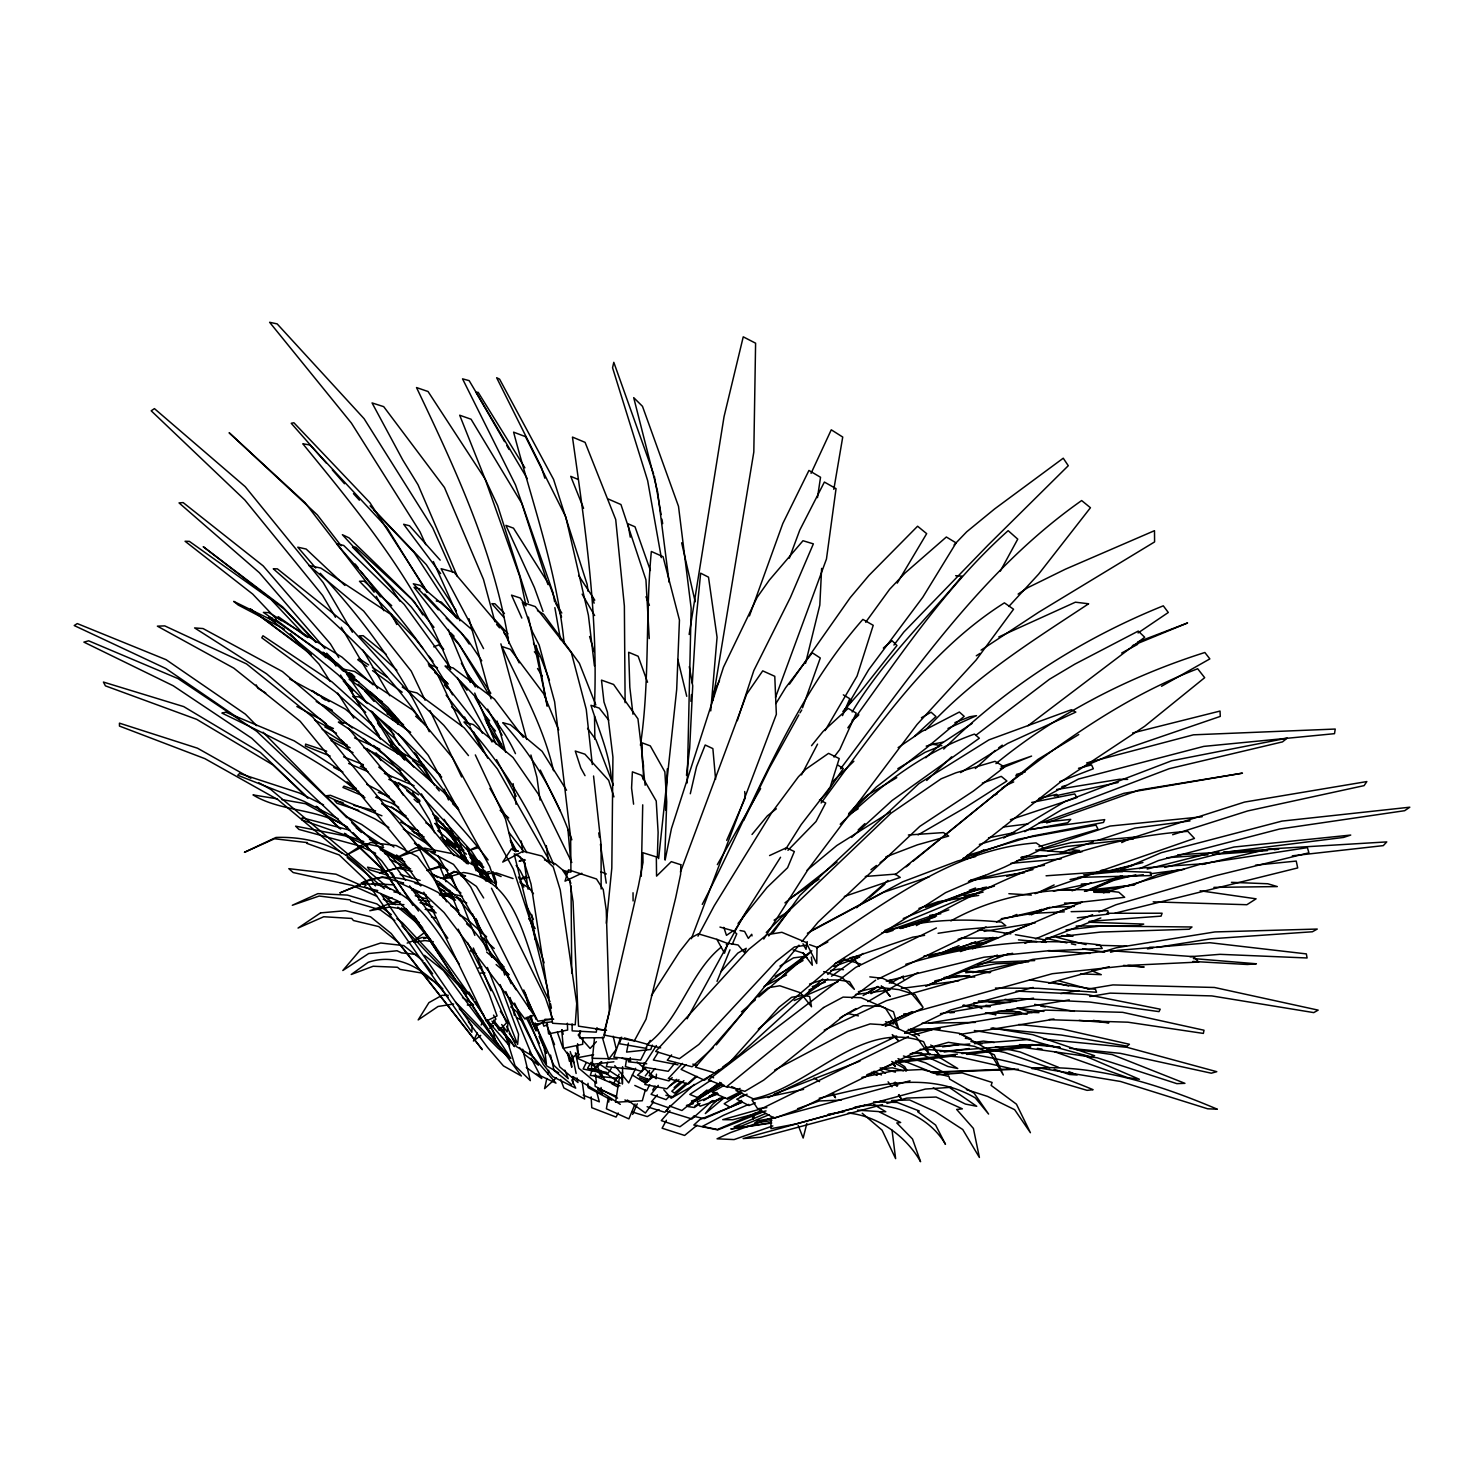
<?xml version="1.0" encoding="UTF-8"?>
<svg xmlns="http://www.w3.org/2000/svg" width="1484" height="1484" viewBox="0 0 1484 1484"><rect width="100%" height="100%" fill="white"/><g stroke="black" fill="none" stroke-linecap="round" stroke-linejoin="round"><path stroke-width="1.5" d="M582.767 1037.631L582.711 1044.291L563.382 1048.298L561.694 1029.84M357.737 702.451L357.755 701.042M667.299 768.823L665.574 810.245M641.274 876.283L642.72 804.829M643.221 779.49L643.499 765.651L637.953 718.868L613.597 684.458L601.484 680.117L603.988 702.006L607.42 712.097L612.929 757.118L611.816 868.066L606.325 923.271M687.222 782.921L691.154 608.236L678.503 506.322L642.479 406.319L633.705 397.638L657.616 491.705L669.154 582.34M657.338 857.604L658.117 832.376L656.225 800.989L641.385 775.223L632.388 771.847L631.572 788.078L633.594 804.18M664.739 859.236L666.724 801.972L664.851 771.828L650.307 745.896L642.164 742.853L642.127 758.621L645.15 785.277M580.003 1030.953L579.558 1037.854L603.951 1037.687L605.639 1029.098M608.774 1102.018L609.071 1097.882M656.447 1074.156L656.132 1078.757L637.081 1061.913M690.913 701.32L691.451 694.531M692.342 683.234L696.367 616.676L700.652 573.176L708.499 577.146L717.069 637.304L710.743 710.91M640.42 745.265C650.066 680.952 645.169 615.897 651.346 551.473L663.051 556.686L679.449 620.052L676.685 689.522L658.636 858.624M594.528 1037.668L592.45 1058.296L617.103 1058.945M622.557 1071.912L621.815 1078.794L599.592 1064.158M686.48 775.297L689.689 747.973L692.731 685.812L689.299 666.668M817.48 497.622L820.541 477.273L808.947 470.447L782.81 523.518L749.439 615.934M619.477 1077.106L615.545 1102.241L642.294 1100.757L645.336 1089.924M626.471 1059.669L625.395 1066.532L642.034 1071.522L644.241 1062.729M689.151 634.466L724.044 416.67L743.243 336.831L755.597 343.194L753.816 452.026L712.802 700.467M807.222 941.654L805.997 949.352L803.011 943.768M597.013 1027.614L596.271 1032.159L572.175 1030.861L572.119 1023.941M833.822 489.386L842.726 437.057L831.263 429.803L811.062 473.34M608.255 1097.956L606.381 1108.789L628.901 1118.899L635.022 1104.003M628.418 1043.048L626.6 1052.082L650.79 1049.466L652.292 1045.07M665.11 860.145L671.454 828.536L723.469 667.206L757.118 597.403L769.287 580.17L802.992 540.732L813.362 543.867L790.378 597.551L753.816 670.582L737.288 720.686M546.854 1078.46L544.591 1088.644L556.426 1077.736M547.763 1074.397L548.672 1070.316M690.301 793.754L696.534 766.709L705.197 745.005L712.876 748.604L715.585 779.286M805.534 663.367L819.817 605.082L821.635 568.409M806.851 1123.388L803.159 1138.043L798.225 1125.466M607.754 1062.229L606.288 1066.625L633.074 1069.352M592.524 1068.87L590.261 1075.455L617.103 1078.2L619.088 1074.193M620.627 1037.52L613.819 1057.146L640.624 1060.077L646.838 1047.834M716.865 939.353L727.846 943.564L724.489 953.173L716.865 939.353L698.389 933.844L690.116 938.333L679.635 951.615L651.346 995.727M755.189 1112.926L752.944 1119.326L752.277 1114.911M621.685 1037.186L619.366 1043.716L645.633 1048.279L650.252 1040.414M802.529 707.831L820.281 658.006L812.267 652.774L785.592 687.76L775.928 703.546M775.538 697.35L826.458 559.041L836.048 488.644L824.381 482.059L799.765 530.14L789.34 558.207M680.488 871.924L746.675 694.104L762.72 670.861L774.778 676.314L776.355 714.342L691.358 938.723M717.032 981.351L729.98 949.834M726.715 840.371L745.32 797.798L744.69 791.547M732.243 944.38L736.75 933.844L733.189 930.802L719.944 927.073M842.504 715.603L849.794 698.723L843.339 694.864M632.666 1114.391L637.285 1103.818M702.247 904.387C752.221 808.669 790.731 701.264 862.872 619.403L873.223 625.321L857.047 676.092L825.067 730.592M635.653 1068.276L628.697 1082.912L614.784 1065.586M630.348 1057.647L628.363 1061.783L646.727 1063.787M477.273 1033.012L473.433 1041.007L480.705 1035.387M481.113 1025.036L483.042 1021.029M743.669 820.466L769.194 768.434L798.837 714.917M712.784 694.327L719.517 680.618M586.18 1062.785L583.119 1069.018L607.587 1073.971L611.241 1068.48M649.677 1084.674L646.597 1090.888L634.8 1085.453M618.197 1112.981L616.083 1117.062L591.764 1107.695L591.151 1096.899M801.508 774.889L817.554 744.115M697.981 936.181L714.194 905.852L771.365 813.195L798.373 776.837L805.849 769.157L828.554 753.353L839.221 758.565L830.224 787.002L801.174 824.603L785.407 849.59M666.39 1120.29L662.105 1128.211L684.606 1135.446L697.053 1125.224M1000.309 571.136L1017.746 539.137L1008.155 530.66C944.529 587.423 897.727 659.434 847.828 727.828M687.129 1018.803L742.909 916.834L780.547 857.27M717.347 864.615L760.624 788.542M591.059 1062.34L587.553 1068.313L606.9 1072.45M844.155 711.151L868.715 669.655L922.825 597.199L956.104 542.903L946.347 537.004L905.092 572.972L889.621 589.296L865.673 622.241M789.488 684.124L850.221 597.662L868.938 575.44L917.594 526.226L926.665 533.646L897.245 583.119M652.7 1090.072L655.038 1086.195M616.917 1077.885L613.319 1083.821L593.693 1075.381M579.335 1054.159L576.942 1058.129L597.366 1067.2L601.743 1061.876M852.15 711.968C882.423 661.753 924.792 620.906 962.059 576.182L955.659 575.699M799.95 712.895L801.75 710.001M658.284 1052.212L653.368 1060.021L677.984 1064.844M734.432 931.099L747.955 909.618M763.759 939.057L808.428 868.938L917.056 724.47L976.064 660.102L1013.553 609.238L1004.408 602.856C926.572 652.014 875.133 730.684 821.116 802.992M656.392 1045.571L642.628 1066.922L668.245 1071.3L675.331 1062.525M811.525 745.691L823.082 731.427L848.125 708.387L856.212 713.099L839.796 749.513L834.027 757.063M773.164 932.638L799.913 895.39L918.8 783.682L988.938 739.867L1071.374 709.723L1075.826 712.097L1007.599 743.447L960.593 772.607M647.339 1079.016L644.65 1082.745L632.295 1074.954M653.517 1101.907L645.392 1113.019L627.38 1100.034M840.538 768.786C912.883 673.013 981.981 570.524 1081.65 500.553L1090.443 507.732L1038.633 574.122L1008.842 606.455M787.967 850.295L816.014 821.542L825.698 803.011L819.465 799.95M843.394 711.485L851.816 700.411M893.924 645.058L903.756 632.147L988.066 545.11L1068.276 465.716L1063.249 458.204L994.632 508.919L966.696 531.81L954.064 544.943M581.023 1031.361L578.203 1035.034L590.113 1048.446L596.383 1041.657M670.304 1105.487L666.056 1110.959L691.952 1118.973L712.543 1100.572M738.049 923.493L767.024 887.488L787.577 867.732L794.348 851.538L786.446 847.754L769.565 855.563M645.28 1075.9L649.621 1070.483M658.302 1085.361L651.068 1094.302L666.093 1099.663L669.321 1096.342M654.945 1068.573L649.12 1075.715L668.969 1080.927L672.196 1077.607M671.603 1054.883L667.262 1060.225L692.063 1066.773L713.136 1047.778M768.712 935.959L790.453 909.321L891.049 813.176L941.153 778.803L955.826 772.83L995.059 761.329L1004.557 767.024L973.3 791.12L919.82 826.365L818.166 922.028L801.935 941.598M751.998 834.49L767.376 815.866L776.336 808.799M720.964 971.649L737.863 953.062L746.211 948.295L744.486 952.58L738.067 944.974L728.217 943.323M716.364 1044.866L798.986 945.16M843.023 711.374L860.59 691.544L896.967 645.521L892.088 640.717L883.332 648.044M652.329 1075.696L644.779 1084.452L666.891 1088.811L676.76 1079.35M657.375 1094.877L651.383 1101.796L668.709 1107.825L694.252 1084.414M669.952 1110.644L661.289 1120.624L679.95 1126.764L694.827 1115.82M848.811 813.473L861.332 799.876M925.422 730.221C971.834 678.596 1031.194 641.737 1088.625 603.784L1075.399 602.189L998.806 636.933M820.077 800.062L826.087 793.829L843.302 768.545L837.885 765.095M682.454 1063.379L668.301 1078.516L688.409 1084.043L697.016 1076.345M869.197 897.82L884.816 884.297M832.635 781.66L853.875 761.255M848.792 814.642L876.228 787.132L926.739 747.713L964.192 716.345L959.35 712.042L921.749 731.538L898.098 747.621M766.263 932.49L792.159 906.576M601.206 1061.783L591.578 1070.984L591.559 1064.065M926.684 780.473L951.652 756.803M668.134 1109.142L664.813 1112.295L647.117 1106.73M858.16 829.964L864.875 823.62M943.713 749.068C1006.245 687.018 1081.613 638.732 1163.289 605.824L1168.298 612.484L1138.061 632.945M852.076 720.352L858.698 714.138M975.322 768.545L995.207 750.459M674.126 1087.568L680.729 1081.391M840.222 824.251C878.862 786.223 922.9 752.407 974.469 734.079L979.329 738.234L892.162 800.451L851.593 837.44M686.183 1064.677L681.063 1069.389L704.436 1080.222L719.165 1069.556M778.21 979.941L805.497 954.824M856.62 907.744L887.933 880.457M914.478 736.268L935.977 716.568L931.099 712.209L921.416 717.737M925.756 757.768L941.134 743.707L972.057 723.469M646.041 1067.441L637.526 1075.214L649.398 1079.833L652.96 1076.957M855.266 718.182L858.679 715.084M822.692 979.069L739.403 1054.901L722.838 1066.903M827.794 974.431L844.786 958.942M695.254 1076.939L672.679 1096.769L665.889 1095.285M683.938 1080.649L671.788 1091.222L674.459 1093.096L686.239 1083.19M719.554 1098.346L712.58 1104.374L705.327 1113.575L723.802 1098.086M741.462 1011.865L755.375 999.882M758.843 996.896L811.006 951.967M860.72 800.97L867.695 794.997L896.763 777.653M758.268 1029.098L836.549 962.634L945.568 892.663L1004.649 867.027L1043.846 848.217L1036.11 842.912C952.209 849.126 884.483 904.09 816.608 947.942M807.073 870.236L836.809 845.528L890.289 811.915M995.949 763.611C1057.48 713.322 1129.176 676.5 1204.86 652.496L1209.85 658.896L1161.527 686.276M707.052 1090.017L681.935 1110.514L669.674 1106.081M906.186 866.86L909.748 863.966M913.309 861.054L940.04 839.258M945.382 834.898L1038.002 759.363L1078.738 734.543M895.093 874.725C991.256 800.247 1082.226 713.006 1197.662 668.746L1204.674 677.687L1144.665 726.27L1059.687 782.643L960.5 860.998M784.925 902.866L837.069 862.037M489.776 1028.338L493.411 1025.537M870.96 869.735L876.432 865.487M880.086 862.668L891.031 854.209M413.442 941.004L424.22 932.768M717.347 1084.025L687.834 1106.563L694.419 1107.509L700.04 1103.447M975.693 735.415L1049.448 679.264L1074.898 664.109L1138.247 631.09L1144.683 637.23L1027.967 725.75M998.602 747.899L1002.275 745.135M851.779 998.194L875.653 980.182M765.837 984.912L811.896 950.78M709.389 1096.695L714.991 1092.651M805.441 994.985L827.794 978.902M831.522 976.212L863.206 953.433M733.189 930.802L726.474 935.347L723.802 927.352M710.799 1080.296L689.8 1094.431L697.406 1097.474L720.946 1082.708M788.932 899.193L819.057 879.122M1018.117 594.082L1027.726 587.701L1065.326 569.225L1154.496 530.678L1154.589 541.92L1038.763 612.169L981.072 650.14M669.469 1085.991L678.986 1079.758M1001.626 788.505L1005.466 786.001M976.268 655.798L980.071 653.387M741.74 1092.669L724.173 1103.744L730.054 1107.212L741.573 1100.423M720.13 1084.841L691.34 1102.89L720.426 1085.101M696.182 1100.497L721.595 1084.544M866.174 993.761L877.897 986.396M863.113 995.56L874.874 988.214M867.713 993.148L875.579 988.233M522.442 859.18L519.14 861.239L525.41 860.034M848.477 814.827L858.179 808.761M726.288 944.529L727.846 943.564M779.898 966.103L793.458 957.885L805.144 956.382M703.676 1100.59L717.143 1092.484M897.82 768.656L925.088 752.314L939.595 746.359M973.949 855.712L983.855 849.831M1003.648 838.052L1064.974 801.527L1171.729 760.754L1287.222 738.123L1282.491 741.889L1169.262 768.675L1062.303 809.374L1024.721 831.689M659.044 1109.605L647.302 1116.599L632.407 1112.035M774.073 920.154L789.673 910.916M918.095 834.88L965.49 807.426L1006.913 781.011L1001.255 776.373L982.334 783.088M724.229 1085.286L712.264 1092.261L726.585 1098.568L741.035 1091.426M839.981 1017.894L855.953 1008.582M867.917 1001.626L917.817 972.558M536.967 1025.704L544.702 1021.215M925.793 986.378L997.396 955.065M711.077 1075.381L671.176 1098.216L663.775 1089.738M775.167 976.305L803.048 960.556M886.041 931.247L892.051 927.871M1121.681 653.016L1137.634 644.353M870.941 993.686L883.147 987.083M891.272 982.668L903.478 976.064M807.389 933.232L883.444 892.385L929.411 876.71M1039.987 799.579L1078.553 779.007L1203.728 746.396L1334.506 733.671L1335.229 729.052L1193.451 734.821L1086.603 762.962M810.301 931.173L902.81 881.774L957.978 860.887L975.656 856.528M817.777 947.274L827.868 941.95M740.052 1088.421L735.99 1090.573L753.334 1098.846C811.488 1086.436 860.739 1019.174 923.604 1041.712L929.466 1054.697L916.129 1036.815L890.381 1025.203L870.125 1023.923L847.698 1031.436L774.574 1070.149M694.846 1105.97L698.927 1103.855M916.333 925.589C1000.031 877.73 1090.462 837.848 1187.831 831.374L1194.472 838.423L1035.146 893.665M721.205 947.144C689.485 972.781 680.377 1019.415 647.265 1044.235L624.3 1037.928M764.019 986.452L786.52 975.007M936.404 927.945L855.656 967.42L708.332 1079.907L727.605 1087.382M950.892 920.878C1001.7 892.385 1061.524 885.095 1118.825 892.218L1124.668 897.301L1069.222 903.478L1002.72 918.93L996.487 921.935M713.73 1101.499L721.985 1097.474M747.101 1094.153L736.769 1099.217L748.956 1105.561L755.356 1102.909M885.336 1026.39L922.473 1008.192M896.726 1036.166L768.174 1097.622M904.999 1032.141L950.446 1010.029L1033.142 987.435M877.73 979.18L986.062 926.962M1121.7 842.597L1129.973 838.627L1244.519 802.083L1366.838 781.567L1364.093 785.63L1247.784 810.913L1172.638 834.731M477.551 846.381L467.924 850.963L477.996 847.679M833.785 966.492L859.681 957.124M1039.672 891.847L1054.159 884.928M808.966 990.032L819.316 985.135M824.232 1030.137L886.412 1000.661L1032.678 959.387L1110.162 950.669L1193.692 956.661L1198.664 962.059L1130.27 965.305L1052.23 973.727L905.24 1014.481L882.238 1025.221M581.858 873.241L565.033 881.162L568.52 869.809L596.512 878.992L603.246 889.565L606.251 910.267L609.405 1011.661L604.674 1030.063L578.519 1026.167L573.065 901.716L569.782 881.014L562.677 870.273L569.856 872.128M889.027 1022.105L912.066 1011.643M947.979 728.44L976.509 715.659L969.775 716.753L954.898 722.615M1007.395 784.739L1013.702 781.938M1083.209 766.894L1118.528 751.275L1220.275 716.401L1220.034 711.059L1132.607 732.985M709.667 1102.464L713.897 1100.59M992.889 795.851L997.007 794.051M741.777 1102.222L704.269 1118.621L693.455 1116.265M547.633 1024.572L543.867 1026.205L542.421 1021.845M748.771 1104.374L723.524 1115.282L702.322 1126.412L717.44 1129.491L761.7 1110.514M794.237 1000.513L838.2 981.592M727.457 1099.254L741.629 1093.17M1012.589 916.277L1016.837 914.459M1072.042 890.845L1091.148 882.683M1120.865 869.976L1161.193 852.725L1281.972 821.097L1409.8 807.203L1404.68 810.691L1279.542 829.037L1158.503 860.553L1139.415 868.697M942.062 952.876L959.054 945.642M1031.194 914.867L1048.168 907.614M1086.362 891.327L1122.442 875.95M972.576 948.832L1082.337 901.864M1024.906 943.397L1031.25 940.708M1035.48 938.908L1092.614 914.663M1098.958 911.955L1115.894 904.776L1214.988 875.857L1308.907 852.818L1307.404 847.642L1202.077 863.725L1103.447 892.83M520.272 878.899L526.097 876.45M1029.228 914.682L1041.972 909.302M1084.452 891.402L1120.55 876.172M944.084 951.875L954.676 947.404M1037.372 912.549L1050.097 907.188M1090.388 890.214L1113.723 880.364L1135.779 874.799M903.237 918.54L965.045 892.849L994.41 886.189M884.761 930.431L970.146 895.038L983.131 892.107M1131.81 885.466L1157.427 874.855L1179.706 869.68M742.204 1102.241L699.799 1119.604L693.826 1125.02L717.774 1129.918L764.074 1111.516M765.596 1113.538L734.153 1126.857L741.685 1125.966L769.25 1114.688M866.786 1074.787L875.263 1071.318M881.626 1068.721L900.714 1060.912L957.384 1054.141M1000.253 768.712L1031.584 756.079L1001.088 766.727M1132.422 645.651L1187.571 622.946L1137.876 641.96M1010.381 819.706L1076.846 797.594L1074.731 793.94L1031.677 802.454M433.773 646.857L438.837 644.854L443.549 649.64M960.463 951.596L996.821 937.369M1005.354 934.011L1033.161 923.122M929.411 984.356L1008.693 953.637M1042.992 940.355L1100.85 917.947M740.164 1096.713L744.43 1095.044M889.491 1038.67L895.891 1036.184M774.388 1094.116L860.015 1061.116M1059.817 781.604L1093.337 768.749L1091.556 764.909L1078.497 768.304M885.837 856.88L917.446 844.823L948.628 836.067L943.49 832.58L908.394 834.991M716.549 1094.469L697.072 1101.889L700.096 1106.192L724.878 1097.585M407.173 943.082L422.05 937.48L428.69 937.424M423.608 938.686L427.54 937.239M969.163 890.344L975.6 888.007M945.809 901.178L980.108 888.693L991.386 887.228M942.767 953.767L975.359 941.969M1053.566 913.662L1070.947 907.373M925.497 907.373L975.211 889.472L980.145 888.786M1041.954 822.544L1123.982 793.291L1242.46 773.145L1138.747 790.119L1046.665 822.952M773.721 1117.192L730.388 1132.644L717.05 1138.803L734.079 1139.582L772.849 1125.911M797.557 1108.696L819.224 1100.961L841.15 1100.126M478.033 968.199L481.799 966.863M844.322 896.466L900.231 877.415L895.242 874.132L865.283 876.469M962.838 858.457L1018.135 839.221L1095.934 825.141L1098.067 829.259L1038.948 846.641M918.893 908.375L938.203 901.678L978.717 895.39M881.719 932.991C919.913 919.208 961.354 918.151 1001.403 922.139L1005.8 925.756L962.745 929.559L938.073 933.288M884.223 932.026L948.814 909.859M812.267 986.582L825.327 982.13M835.251 963.394L912.771 937.146L924.606 935.347M427.151 870.403L441.212 865.654M900.454 928.557L935.087 917.001M1038.522 849.794L1110.088 826.05L1202.151 816.775M970.61 880.272L985.45 875.337M886.69 932.509L893.201 930.357M899.712 928.205L936.608 915.962M456.924 871.423L445.2 875.282L451.544 873.798M1060.355 852.725L1093.263 841.855M1097.659 840.408L1134.963 828.091L1190.02 820.912M809.559 984.04L822.655 979.83L838.664 980.034L849.534 981.629L854.357 989.327L842.022 977.437L823.657 971.649M363.079 765.466L360.315 766.338L366.418 769.12M979.366 844.415L1029.451 829.389L1104.727 819.613L1103.502 822.451L1032.66 835.974L966.77 855.6M958.07 939.298L964.711 937.294M928.798 956.531L993.074 937.387M1004.167 934.085L1012.96 932.119M443.549 895.854L452.323 893.257M1015.761 775.78L1022.439 773.795M1103.131 951.689L1116.395 947.757L1214.932 931.933L1317.254 929.058L1312.394 931.767L1211 938.797L1156.555 947.46M901.085 928.372L929.837 920.099M908.431 1036.518L759.344 1109.791L774.407 1118.231L799.987 1108.9L919.041 1050.486L948.443 1042.324L974.431 1046.35L994.299 1054.79L1003.295 1074.991L988.381 1049.67L959.387 1033.328L933.306 1029.395L912.586 1035.331M988.529 837.811L1014.778 832.524M427.207 870.626L439.394 867.212L445.497 868.418M1061.876 786.631L1066.235 785.426M1110.57 952.246L1117.266 950.409L1209.812 942.711L1306.347 953.897L1307.089 957.978L1219.959 954.323L1190.001 956.716M1016.373 774.407L1025.203 771.995M1048.798 983.15L1109.142 966.659M691.544 1100.887L700.392 1098.475M709.241 1096.064L718.089 1093.634M910.044 1080.797L770.845 1118.843L770.975 1128.675L795.572 1124.037L925.422 1089.052L951.448 1087.29M864.727 1105.079L743.15 1138.562L760.754 1137.263L882.516 1104.615M926.22 746.137L932.805 744.356L941.858 745.654M886.931 1103.428L906.872 1098.086L936.089 1097.047L962.374 1108.845L956.661 1109.457L973.393 1128.415L979.403 1157.464L962.745 1129.528L935.365 1111.683L909.562 1099.959L891.587 1100.516M761.088 1108.863L722.708 1119.659L732.688 1119.771L766.022 1110.904M1016.726 860.794L1050.561 854.951L1082.3 851.63M1006.764 876.358L1032.994 869.587M1114.985 913.198L1297.702 867.936L1296.237 861.072L1255.501 865.172M1147.188 869.049L1234.094 847.012L1350.737 835.065L1343.521 837.44L1225.227 852.187L1164.847 867.435M398.324 901.419L391.776 903.051L400.29 901.678M686.443 1105.432L693.195 1103.744M968.44 881.385L1005.688 872.11L1044.421 865.302M905.778 964.285C968.477 945.252 1034.422 936.534 1099.718 944.9L1102.241 948.462L1046.201 950.966L983.985 957.217L886.282 981.128M1104.986 871.813L1142.94 862.519M1107.008 871.757L1133.553 865.246M479.814 873.872L489.368 871.553M943.583 952.969L986.285 942.618M1039.598 850.202L1071.077 842.634L1137.857 836.846M1038.67 798.596L1056.627 794.311L1058.092 797.168M1021.011 857.362L1027.763 855.73M1048.056 850.87L1066.087 846.548L1133.275 838.998M858.401 991.683L877.526 987.12L898.933 989.643L915.053 994.595L923.085 1007.376L908.653 990.143L882.665 978.327L869.809 976.88M520.439 879.214L528.786 877.248M1202.003 864.504L1268.857 848.996L1386.761 841.91L1383.292 845.62L1292.323 855.823M996.988 956.753L1012.607 953.284M1118.157 782.495L1054.252 796.092M934.772 980.905L959.313 975.526M972.688 972.595L1017.301 962.819M850.647 957.644L859.607 955.752M1070.057 879.567L1085.676 876.283M1105.747 872.036L1140.491 868.103L1206.14 863.54M1053.399 891.142L1115.616 878.138L1143.348 874.707M803.586 1089.404L751.998 1100.052L757.601 1108.696L766.82 1107.62M861.926 1077.365L893.331 1070.873L922.139 1069.5L949.018 1076.568L949.649 1079.109L974.116 1093.189L988.585 1114.057L975.285 1097.9C926.35 1069.315 870.347 1086.603 819.168 1098.234M963.988 895.928L979.644 892.793M929.244 744.764L942.859 742.204M923.976 956.067L978.624 945.698M593.563 1054.697L578.333 1057.573L577.591 1043.716M1068.721 852.558L1079.591 850.518L1069.018 849.609M982.26 887.896L986.749 887.08M1030.23 829.667L1067.757 822.73L1070.743 819.372L1039.282 822.73M887.488 980.868L892.032 980.034M978.29 964.396L989.643 962.337L1034.719 960.575M889.157 983.039L893.702 982.222M966.474 969.071L996.042 963.728L1023.144 962.671M1093.968 891.624L1134.982 884.538M830.725 970.536L839.388 969.033L843.468 969.72M1001.292 918.689L1033.068 913.291L1064.269 911.844M443.53 896.688L450.097 895.575M984.077 931.396L1035.238 922.862M940.522 1013.646L1033.532 998.138M1060.763 993.612L1078.905 990.589M1087.976 989.067L1112.944 984.912L1214.45 987.472L1318.163 1010.122L1313.748 1012.607L1211.816 995.912L1110.125 993.13L1089.72 996.506M928.724 1023.107L1069.315 999.882M904.572 1033.309L1045.682 1010.122L1122.646 1012.329L1204.006 1030.23L1203.357 1033.42L1127.914 1022.198L1050.653 1019.749L959.517 1034.496M1056.608 789.507L1119.567 779.267L1127.673 779.415M773.887 1118.083L758.027 1120.661L754.707 1122.98L771.847 1120.568M854.803 1107.157C888.397 1099.922 927.982 1114.057 945.475 1144.331L935.606 1125.057L917.668 1111.739L919.301 1110.997L897.189 1102.445L873.594 1101.889M803.419 995.393L791.677 997.267L778.97 1007.265L728.681 1063.546L715.14 1073.006L695.365 1067.126L755.783 997.823L768.156 987.75L779.786 985.766L800.34 992.74L811.507 1006.783L809.652 996.525L805.497 995.764M1147.484 948.888L1152.011 948.183M1274.329 849.72L1278.856 848.996L1223.577 852.076M770.456 1122.739L730.833 1128.99L771.736 1123.017M828.276 1114.224L844.099 1111.757M453.622 1004.056L438.077 1006.467L418.173 1019.916L428.932 1002.627L441.991 995.337L448.316 995.319M440.025 894.629L448.947 893.275L462.489 896.317M807.444 944.993L794.422 946.977L775.984 961.539L698.834 1044.476L679.412 1058.686L655.687 1051.451L748.771 949.408L766.82 934.734L781.882 932.304L806.109 942.433L816.719 963.543L817.053 947.311L809.615 944.677M929.689 915.405L940.837 913.773M970.295 880.42L1024.294 872.778M551.862 1021.79L533.183 1024.405L530.92 1015.464M942.618 1046.888L958.497 1044.625M974.394 1042.38L983.484 1041.082L994.187 1042.547M907.54 1057.183L930.394 1053.974M944.102 1052.045L969.256 1048.52M413.888 942.136L425.055 940.578L433.328 941.746M1003.388 826.978L1028.06 823.917M1150.119 873.816L1183.972 869.346M855.47 994.521L889.899 989.976M901.363 988.455L958.738 980.85M439.468 894.852L445.608 894.073L460.318 898.933L458.519 899.36L466.737 902.977M387.825 898.562L392.314 897.987M1077.328 917.798L1108.715 914.07L1107.787 910.749L1071.133 911.677M961.91 1053.603L1038.967 1044.402L1059.539 1047.24M898.005 1062.6L955.381 1055.755M966.863 1054.401L1024.238 1047.574L1097.288 1057.814L1176.868 1083.654L1184.937 1083.339L1112.128 1054.53L1075.548 1049.466M1021.382 857.567L1037.149 855.712L1046.684 856.268M613.894 1061.783L592.506 1064.288L592.227 1055.087M1010.864 863.336L1061.097 858.902M1092.484 889.658L1133.757 885.002M1066.013 929.912L1100.442 926.09L1192.004 926.981L1189.222 929.244L1100.98 932.045L1045.942 938.073M1049.392 1019.527L1053.992 1019.007M965.694 972.743L979.459 971.278L990.681 972.168M944.603 978.271L969.794 975.619M973.597 1002.999L1019.007 998.472L1089.59 1002.034L1159.004 1011.624L1160.21 1009.194L1086.455 994.466L1016.095 991.071M1083.468 874.911L1117.582 871.702L1118.157 870.663L1046.072 875.801M943.991 977.511L960.074 976.045L974.728 977.047M949.853 1012.849L954.416 1012.44M1021.882 962.43L1028.69 961.855M480.204 874.169L496.379 872.907L513.056 878.565M926.016 1047.333L969.813 1043.994M974.431 1043.642L1029.748 1039.431M1081.242 884.093L1085.769 883.741M910.211 1053.733L921.712 1052.879M940.133 1051.488L1032.196 1044.588L1060.337 1047.37M936.849 1074.843L962.226 1072.932L992.11 1082.448L991.145 1085.416L1016.447 1104.17L1030.415 1132.719L1014.648 1109.68L987.528 1096.398L966.399 1089.571M1166.628 857.771L1207.902 854.84M1212.484 854.506L1267.521 850.592M1089.089 921.36L1161.063 916.129L1162.102 913.216L1107.027 913.272M881.181 1068.628L892.515 1067.812L903.589 1070.836M1177.832 854.784L1218.976 852.335M440.377 878.342L451.859 877.823M931.154 1072.153L1013.739 1068.851M1032.085 1068.128C1096.194 1064.251 1158.93 1084.433 1217.325 1109.216L1207.642 1108.789L1120.55 1081.484L1041.193 1068.313L1032.048 1068.684M931.581 1072.672L1018.358 1069.222M1052.026 907.281L1074.379 906.427M1094.079 891.198L1105.524 890.827M880.346 1100.868L884.854 1100.72M1077.978 877.378L1151.306 875.56L1150.805 872.388L1101.072 870.366M1118.009 871.831L1122.609 871.72M480.501 973.059L484.897 972.947M977.845 930.357L986.86 930.153L1010.789 933.881M961.168 938.185L997.767 937.999M910.99 1030.156L931.748 1029.803M922.195 1023.181L975.378 1022.42M544.888 1019.304L553.68 1019.193M1213.875 887.376L1277.316 886.579L1267.781 883.759L1231.46 882.331M910.174 1029.173L940.225 1028.802M991.071 1028.152L1061.227 1035.034L1127.061 1046.127L1129.417 1044.272L1061.561 1028.894L1018.729 1024.461M467.293 1005.058L473.6 1005.002M1061.412 890.085L1074.75 889.992M1092.539 889.881L1105.895 889.788M1076.141 926.035L1138.58 925.682L1143.719 924.087L1089.052 922.232M880.439 1111.757L885.781 1111.72L873.891 1104.615M995.412 988.066L1038.058 988.325L1096.546 992.258L1095.452 989.327L1029.544 979.83M1093.931 892.292L1109.568 892.496M1064.455 903.07L1080.537 903.404M1096.286 945.252L1126.541 946.069M1153.161 901.864L1246.857 904.721L1256.095 898.822L1200.148 890.771M997.786 1011.309L1020.695 1012.051M1027.559 1012.274L1039.004 1012.644M986.415 1012.811L1021.159 1013.962M1080.463 973.875L1101.295 974.673L1091.76 970.777M403.945 904.665L388.678 904.053L369.85 910.731L389.958 906.965L406.764 909.711M978.438 1000.939L1010.122 1002.461M962.745 1005.391L990.218 1006.764M1149.469 947.311L1154.051 947.571M971.055 943.045L982.167 943.676M1192.802 961.446L1247.395 964.489L1256.391 963.784L1193.396 958.571M1061.839 935.625L1072.932 936.274L1066.866 934.271M1008.86 893.702L1031.38 895.056M367.902 883.184L361.391 882.739L366.01 885.651M372.261 883.462L394.002 884.909M962.337 970.907L989.976 972.725M425.147 909.358L433.829 909.952M857.529 1110.143L878.639 1111.572L900.658 1122.498L896.8 1122.98L912.512 1139.007L920.562 1161.712C906.093 1135.928 877.656 1115.838 848.143 1113.037M1048.483 950.539L1090.054 953.433M1035.609 850.017L1073.6 852.948M1123.555 965.398L1144.145 967.049L1127.821 965.305M920.21 1049.262C979.867 1051.507 1038.244 1066.588 1093.114 1089.701L1087.086 1090.35L1021.011 1070.817L960.408 1057.164L912.27 1052.898M1018.451 939.873L1036.852 941.542M1041.453 941.969L1046.034 942.377L1044.977 939.873L1015.353 934.679M845.398 959.499L860.646 964.044M1043.475 1039.171L1127.005 1047.314L1216.787 1071.689L1211.296 1073.192L1120.309 1053.343L1069.556 1048.298M965.323 1038.318L971 1038.893L961.205 1034.255M416.114 954.453L401.441 952.839L397.044 950.762L368.681 953.544L342.823 970.517L360.519 949.667L380.702 943.008L403.759 945.605L423.051 960.89M595.77 1029.08L606.548 1030.341M1043.901 1011.42L1017.709 1008.137M1079.128 1020.343L1108.863 1022.773L1093.356 1020.417M271.943 617.826L268.604 617.418L337.981 674.663L367.364 703.472M989.086 1002.09L1000.253 1003.536M985.933 1005.28L990.514 1005.892M418.377 899.916L429.803 901.437M1019.434 1044.588L1030.731 1046.109M1016.93 1045.626L1030.564 1047.481M1037.39 1048.409L1041.935 1049.04M974.58 942.433L982.427 943.527M1082.689 948.944L1104.764 952.134M410.678 868.845L400.161 867.157L379.477 872.87L397.712 868.066L412.2 871.293M1034.608 1004.371L1074.397 1011.365M277.452 798.874L253.003 794.905C281.96 812.694 320.655 807.871 348.666 828.573M281.886 799.598L305.5 803.716L347.256 826.922M992.796 1028.171L1032.771 1034.663L1094.617 1055.699L1090.128 1056.701L1026.334 1039.078L974.339 1030.527M415.242 895.779L425.667 898.618M740.034 930.524L744.56 931.377L748.344 938.389L751.702 934.289L752.036 935.922M1005.095 999.289L1016.262 1001.422M1040.822 1006.115L1045.293 1006.968M476.253 869.272L485.157 871.015M393.891 891.884L400.476 893.201M514.187 850.351L518.398 851.222L511.368 848.848L502.724 862.093L523.091 851.241L541.864 856.008L553.272 867.083L560.247 889.992L576.719 1003.574L575.236 1024.776L552.604 1023.274L531.031 884.019L523.871 861.147L516.506 854.135M970.87 1041.564L982.037 1043.92M995.43 1046.739L1019.99 1051.915L1058.574 1067.348M985.32 1048.353L1004.965 1052.527L1049.819 1067.831M436.277 601.001L441.379 602.096L457.35 618.754M1046.943 938.593L1066.903 942.897M1071.337 943.843L1075.77 944.789M410.085 828.424L416.874 829.89M419.991 902.717L432.772 906.891M847.642 1013.479L858.42 1015.872M384.968 871.071L367.568 867.175L369.201 869.643L388.14 875.374M400.198 874.484L420.157 880.383M647.321 1044.847L660.658 1047.852M1053.232 982.371L1068.628 985.933M402.257 687.055L407.84 690.746L416.893 692.898L464.251 727.828L497.4 768.916L549.803 861.239M1007.005 1009.639L1027.076 1014.314M888.897 981.017L893.257 982.056M903.849 1013.795L908.301 1014.87M1056.831 937.35L1086.065 944.64M343.119 802.64L334.457 800.451L336.998 803.252L358.701 810.468M353.934 805.385L375.582 810.858M477.514 870.756L486.029 872.907L484.452 873.074L488.459 874.818M350.28 830.317L302.18 817.814L302.013 819.984L363.803 841.558M431.417 916.889L435.832 918.039M425.815 908.95L436.185 912.938M1058.815 980.831L1088.681 988.993M880.16 1067.924L895.427 1072.134M414.945 883.295L420.807 884.928M885.503 1021.715L893.628 1023.997M622.13 1058.277L630.774 1060.763M1016.837 1008.063L1032.122 1012.57M420.12 589.074L414.055 587.274L458.463 643.444L490.833 693.306M413.739 832.543L422.161 835.084M903.441 1055.977L925.552 1062.822L948.628 1074.843M898.005 1058.63L936.052 1073.86M793.124 949.946L803.326 953.173L812.323 965.231L811.377 957.05M692.824 1064.121L697.202 1065.531M641.014 1080.259L647.247 1082.281M326.703 751.182L305.593 744.115L305.444 746.062L330.19 756.061M343.583 756.84L363.394 764.668M1054.178 1069.315L1069.482 1074.49L1077.106 1075.01L1068.87 1071.615M411.495 889.843L426.223 894.908M358.776 791.324L344.028 786.13L342.934 787.447L363.302 796.036M375.637 797.26L390.997 802.788L398.751 807.277M963.747 1005.206L972.41 1008.285M985.413 1012.886L995.987 1014.778L991.98 1012.997M1054.753 1051.785L1127.766 1077.644L1139.397 1079.276L1082.114 1054.697M378.346 792.4L389.216 796.259M544.461 859.941L555.276 863.799L566.554 873.223M384.337 773.387L414.129 785.722M639.511 1077.774L648.601 1081.224M348.61 763.462L367.939 771.661M434.293 879.956L438.596 881.663L454.865 895.297M431.825 874.243L444.588 879.307L460.967 893.034M381.796 803.734L392.388 807.964L406.078 815.848M600.63 871.664L606.325 873.965M428.227 663.886L437.52 667.726M578.185 479.462L570.728 476.327L583.583 508.307M583.193 1095.099L599.313 1101.833L596.494 1091.092M491.315 872.388L501.091 876.562M440.822 889.25L444.94 891.012M441.49 893.479L453.974 898.822M597.848 1088.403L616.565 1096.416M624.894 1099.996L629.068 1101.777M608.44 499.106L620.961 504.541L645.93 579.78L649.25 638.584M423.033 902.995L431.51 906.724M353.248 785.704L349.111 783.886L356.29 788.486M609.479 1081.298L619.904 1085.898M973.968 1005.002L981.981 1008.564M360.464 885.113L335.978 874.206L288.823 868.659L293.201 872.555L352.45 885.484L377.084 896.429M364.545 886.931L374.766 891.476M383.243 899.156L395.542 904.628M333.455 728.514L329.244 726.622L324.848 726.956L336.478 733.17M354.546 737.9L379.848 749.179M367.976 846.047L345.253 835.882L295.613 826.161L298.896 829.408L358.961 845.75L375.637 853.207M384.504 853.43L395.653 858.42L408.842 867.862M390.236 859.718L408.99 868.084M709.5 1075.974L713.6 1077.811M516.488 1017.709L522.516 1020.436M381.926 815.792L330.431 795.313L326.22 795.776L375.081 818.982L388.845 827.46M388.771 779.341L407.117 787.281L418.581 794.886M920.766 1053.918L947.886 1066.477L957.755 1068.517L934.586 1054.456M849.776 957.978L855.712 960.76L859.292 966.269M873.853 1071.318L881.477 1074.935M536.54 1073.952L555.962 1083.134L530.549 1053.825M470.372 950.873L476.494 953.785M731.686 1086.585L737.344 1089.312M275.115 621.666L233.711 601.372L238.126 604.971L284.297 629.142M412.107 831.059L424.164 836.976M400.624 822.136L418.562 830.966M380.164 849.664L404.724 861.814M369.516 839.313L377.604 843.339M329.726 737.585L350.15 747.788M933.232 1087.92L965.416 1104.059L976.732 1106.285L950.242 1088.05M387.064 713.767L395.078 717.811M363.71 747.676L378.049 754.892L400.865 770.641M333.789 767.432L339.966 770.604M366.752 784.313L380.182 791.399L394.725 802.046M338.185 818.834L303.96 801.304L237.755 775.26L239.592 773.479L299.453 793.013L323.549 804.903M356.308 828.128L383.224 845.75M346.032 816.46L361.669 824.492L393.946 847.03M514.225 853.782L519.957 856.769L525.151 863.41M480.76 875.69L496.361 883.908M617.585 1098.141L595.103 1086.269L595.01 1081.91M296.856 706.495L321.193 719.647L326.387 724.099M442.733 839.462L446.795 841.613M450.858 843.765L456.942 846.993M445.33 842.671L455.421 848.013M891.736 1061.505L903.404 1067.738L906.075 1071.244M611.89 1083.858L617.734 1086.956M611.779 1100.275L588.128 1087.624L588.016 1083.32M289.64 678.967L345.215 709.055L398.361 752.87L404.52 759.752M314.608 719.963L330.858 728.755M391.609 719.017L397.582 722.281M331.043 740.479L353.062 752.648M358.961 682.046L355.028 679.857L349.13 679.338L382.39 701.839M908.245 1029.377L919.412 1035.591M322.195 704.622L332.231 710.279M423.701 765.002L390.737 746.433L405.095 756.172M250.87 778.265L197.483 748.196L119.443 723.153L119.481 726.084L204.903 758.658L277.99 799.728L341.839 853.133M258.772 782.717L270.904 789.544L390.014 889.324M437.001 819.891L440.822 822.062M558.67 1072.784L546.817 1065.994L535.409 1048.298L514.614 1003.11M537.468 610.666L543.571 614.191L579.391 663.329L595.807 704.919M425.871 822.915L431.677 826.273M376.602 796.667L380.386 798.837M871.664 1072.227L877.137 1075.418M450.988 905.834L458.779 910.434M394.948 783.552L398.881 785.908M406.783 790.62L419.916 801.62M265.747 692.991L257.975 688.335L256.194 684.885M347.367 745.191L322.176 729.163M572.713 1076.494L602.133 1094.339L601.057 1087.494M316.185 701.487L330.951 710.465L352.264 727.958M412.682 760.81L425.982 768.916M414.407 843.209L447.723 870.514M403.296 828.999L425.185 842.56L434.014 850.072M879.864 1069.686L885.521 1073.247M520.494 882.683L529.417 888.359L533.479 893.646M895.575 1060.819L904.628 1066.606L906.984 1070.409M342.897 772.051L294.129 740.813L225.902 712.209L221.895 713.062C271.702 737.251 323.197 760.587 364.916 797.743M434.96 823.601L445.348 830.298L463.917 850.499M462.489 997.6L473.377 1004.612M437.873 825.011L449.392 832.45M329.058 701.635L311.863 690.505L317.78 695.013M814.141 1078.089L819.558 1081.595M597.737 1089.627L620.312 1104.374M458.816 914.014L467.683 919.857L486.641 936.812M368.663 664.925L359.351 658.785L357.737 659.731L366.993 666.52M372.41 667.392L387.324 677.223M436.593 772.255L440.321 774.741M321.527 697.517L325.274 700.003M446.703 839.425L454.327 844.544M501.536 969.534L509.105 974.673M239.332 718.85L165.911 668.542L74.2 625.543L77.279 623.577L166.115 659.712L245.361 714.138L256.658 725.639M410.66 732.298L359.239 696.942L352.673 696.386L402.591 738.012L441.713 777.041M396.525 854.988L402.201 858.958M436.37 882.72L451.563 893.294M457.239 897.245L461.042 899.898M431.918 873.538L437.613 877.508M605.806 1073.173L620.201 1083.357M402.183 692.193L372.54 670.601M307.745 637.545L278.231 616.658L277.731 618.012L281.348 620.739M448.298 896.243L454.048 900.25M526.301 1067.46L541.753 1078.516L531.142 1058.166M347.089 781.79L349.779 783.737M719.592 1082.337L723.079 1084.86M391.479 806.944L408.137 819.094M451.526 706.792L457.777 711.652L468.387 723.506M333.677 660.194L322.9 652.144M391.368 914.608L376.825 903.886L347.367 895.093L317.854 893.646L292.311 905.277L319.171 896.039L350.038 899.879L350.743 901.159L380.423 909.952L394.8 920.618M396.822 918.633L402.275 922.658L472.543 997.99M275.449 619.403L341.283 668.245L354.936 680.989M304.053 648.434L250.369 608.978L311.232 654.555M401.978 925.942L466.848 994.206M480.334 874.762L485.824 878.862M480.13 875.059L485.583 879.14M438.745 883.666L451.451 893.312M456.905 897.449L460.541 900.194M439.19 887.877L455.514 900.213M378.735 767.08L391.442 777.022M398.714 782.699L419.842 800.47M366.808 748.474L409.38 781.882M510.719 1006.875L516.988 1011.865L543.237 1064.38L552.846 1076.661L575.718 1088.162L571.748 1079.944M571.674 1084.6L554.033 1070.521L550.527 1055.05M424.498 955.362L443.382 970.536L521.366 1075.993L503.447 1065.902L487.587 1047.463L468.369 1021.678M479.981 874.391L483.469 877.192M486.956 879.993L490.443 882.794M386.341 654.463L363.172 635.69L359.351 635.838L396.859 670.286M373.56 745.432L384.226 754.169L472.302 852.243L491.037 881.533M440.785 837.124L465.846 857.659M471.226 862.056L489.126 876.729M437.743 830.65L466.421 854.19M482.541 867.435L470.001 857.121L477.848 865.654M383.614 895.427L394.243 904.201M397.786 907.132L422.606 927.611M434.719 672.512L446.795 682.492M380.776 705.939L403.574 724.786M401.403 907.911L418.989 922.436M437.78 675.239L448.298 683.994M363.098 738.494L370.091 744.337M347.163 857.585L384.412 888.731M862.241 1113.278L882.108 1130.214L895.631 1158.633L892.032 1130.159M343.156 723.227L282.424 671.547L203.048 628.567L194.608 627.918L266.563 673.81L331.118 728.496L435.22 851.872M496.12 964.544L508.251 974.821M486.622 952.06L504.245 967.067M472.617 630.162L420.25 585.364L413.313 583.769L438.355 609.924M340.782 739.793L344.232 742.742M428.783 665.722L435.276 671.529L479.128 727.03L482.393 733.152M392.926 748.363L410.085 763.277M390.366 745.358L410.734 763.054M425.982 776.336L431.083 780.751M418.451 844.47L440.896 864.078M444.347 867.083L447.816 870.106M381.722 803.438L430.008 845.732M500.089 810.32L508.715 817.981M391.702 605.676L364.174 581.19L359.48 581.264L414.889 638.343L423.274 648.972M466.625 923.864L471.801 928.483M480.426 936.181L494.246 948.48M468.833 853.931L482.244 865.988M374.024 726.752L335.365 691.878L261.796 637.786L262.965 635.764L332.119 681.991L365.732 712.357M389.16 740.386L397.564 747.973L413.943 767.191M415.631 716.197L425.815 725.379M377.493 723.005L394.54 738.383L431.825 782.179M435.313 815.532L438.726 818.611M414.092 799.227L417.505 802.306M434.571 817.703L458.463 839.258M344.399 669.785L337.647 663.552L263.391 612.391L269.068 612.669L341.951 657.115L373.096 684.81M347.794 672.883L356.234 680.655M366.363 689.986L398.435 719.536L405.262 728.792M323.289 652.589L333.232 661.79M364.73 690.932L374.079 701.413M349.519 672.642L354.62 677.353M369.906 691.544L378.383 699.409M344.9 585.438L306.149 549.043L297.783 547.188L315.777 568.057M452.601 803.734L457.628 808.539M305.556 795.572L260.423 752.481L183.738 706.607L103.416 682.065L105.401 685.849L196.704 719.35L272.945 764.909L307.911 798.299M317.261 806.739L340.671 829.074M345.679 833.86L384.133 870.57L399.215 893.646M316.24 806.239L339.558 828.499M344.548 833.266L387.843 874.595M443.475 841.15L466.903 863.632M351.411 673.699L354.75 676.927M371.427 692.991L381.444 702.655M394.781 715.511L391.442 712.301L398.528 724.211M503.614 969.571L508.493 974.265M492.521 955.548L502.464 965.156M446.183 618.105L461.394 632.907L469.185 644.056M474.082 863.781L492.187 881.403M446.573 840.352L468.109 861.277M476.401 869.327L486.344 878.992M892.218 1034.608L898.024 1040.303L893.257 1035.498M892.552 1063.713L895.483 1066.588L892.496 1063.193M358.2 684.18L398.881 724.192M893.813 1083.19L896.948 1086.288M450.821 632.982L454.085 636.209M407.877 690.802L443.772 725.249L468.48 755.597M504.486 613.504L494.895 603.765L491.89 603.691L504.003 617.492M263.095 732.224L346.885 817.703M351.727 822.637L361.391 832.505M352.951 832.598L373.912 853.912L400.272 894.629M448.131 997.267C429.525 972.762 400.309 951.392 368.217 962.3L351.226 974.487L373.17 966.251L397.434 967.271L400.086 969.386L420.974 972.91L438.188 984.133L442.937 989.049M459.261 1008.73L498.16 1048.335L509.587 1057.814L455.644 1002.145M412.626 888.601L434.793 911.677M432.642 813.826L483.821 867.287M370.11 505.821L426.353 564.681L456.293 610.777M387.639 852.595L411.606 877.638M315.702 641.626L282.721 606.975L203.215 546.687L284.26 609.182L315.906 642.442M326.684 653.183L343.973 671.324M346.811 674.311L365.992 701.988M330.134 657.412L342.804 670.712M373.987 510.273L414.055 552.438L456.237 617.233M343.268 681.008L352.784 691.043M374.988 714.435L394.002 734.506M276.172 618.847L252.707 594.082L185.073 541.252L189.377 541.382L270.923 599.369L305.407 635.95M290.233 633.705L319.06 664.146L330.209 681.508M317.947 649.25L325.794 657.56M424.758 594.027L467.942 640.235L481.762 660.77M491.983 1021.122L512.407 1042.992L494.116 1021.215M494.079 618.791L508.01 633.779M485.583 874.076L491.779 880.81M534.37 651.773L538.952 656.8M353.452 493.653L359.369 500.182M492.391 734.024L501.666 744.263M499.997 745.191L503.057 748.567M832.413 1094.283L835.492 1097.733L833.804 1093.708M479.017 860.701L482.077 864.115M440.192 560.136L409.547 525.781L403.648 524.26L440.655 573.603M326.257 463.027L291.216 423.274L293.888 422.755L369.924 502.668L427.652 592.376M332.342 469.927L344.529 483.747M496.583 624.449L499.552 627.825M504.003 632.907L508.474 637.972M488.106 860.015C445.961 805.997 396.061 759.01 338.371 722.114L345.809 723.209L400.606 754.948L443.697 792.289L458.871 809.689M486.956 1020.083L509.587 1045.886M483.599 713.915L489.627 720.797M485.138 719.221L495.545 731.074M324.922 648.601L259.348 572.713L179.045 502.909L183.144 502.594L263.187 565.905L330.375 643.796L338.742 657.616M320.266 573.269C363.877 620.553 402.906 672.716 429.228 731.723M436.296 787.429L439.283 790.935M444.402 685.014L447.407 688.539M456.497 896.651L477.44 921.378M449.448 633.742L459.65 645.429L488.922 694.623M348.332 728.143L454.16 855.582M881.311 985.803L890.177 996.469L883.611 987.379M468.387 675.424L477.959 687.815M930.802 1044.959L941.413 1057.851L932.527 1045.886M398.38 733.894L457.981 807.797M802.937 952.617L806.999 957.699M406.171 908.95L430.675 939.78M405.763 909.618L435.832 947.478M500.293 1028.598L514.614 1046.628L500.887 1028.338M446.127 695.18L470.205 725.565M428.839 656.058L433.031 661.382M608.755 720.148L599.295 708.146L590.984 705.308C598.479 729.405 609.275 752.778 611.315 778.284M447.519 665.333L450.301 668.894M460.096 681.36L467.07 690.264M516.135 865.432L520.031 870.403L529.491 888.99M508.771 832.209L522.85 850.332M888.081 1081.817L891.977 1086.826M898.451 1095.192L901.048 1098.531L899.1 1094.58M374.135 592.209L304.999 502.649L229.13 432.734L317.335 514.911L341.172 545.834M355.195 564.031L357.996 567.667M360.798 571.303L380.442 596.791M587.571 728.384L595.974 739.848L613.374 785.055M433.977 627.361L411.532 599.017L355.752 547.244L352.469 547.058L411.253 606.882L443.642 649.213M461.338 663.2L475.325 686.999M486.196 881.273L474.286 865.617L452.119 853.615L424.443 848.125L397.619 857.251L416.095 847.605L435.443 852.558L430.954 852.28L453.51 864.393L470.725 886.931L537.839 1021.196L552.716 1019.118L545.518 997.934L491.482 888.23M515.653 1042.38L509.197 1033.346M519.53 1047.593L524.705 1054.53L538.451 1065.215L529.528 1051.804M424.424 962.726L432.66 973.782M895.112 1082.114L897.727 1085.639M523.277 737.344L494.432 699.094L453.121 667.948L445.052 666.056C471.708 692.416 499.459 719.165 515.467 753.649M539.304 1043.475L526.115 1017.356M544.164 1050.06L546.594 1053.343L539.119 1036.407M418.507 911.046L381.685 860.831L251.798 738.271L173.276 685.793L83.902 642.127L88.669 640.81L178.061 678.615L256.695 731.297L386.397 854.116L405.522 880.29M501.703 1024.535L507.157 1031.974L507.973 1022.68L500.293 1011.327M902.569 977.474L903.83 979.199M409.603 885.892L447.816 938.222M512.778 847.976L515.449 851.705M450.375 667.874L404.223 604.415L343.713 545.463L336.627 543.867C378.049 591.893 421.753 638.973 452.527 694.846M484.303 1015.872L415.483 918.559L397.489 900.788L375.879 891.55L377.715 890.548L357.514 885.855L339.817 892.941L360.927 884C410.345 881.051 435.591 929.077 459.205 964.118M486.956 1019.619L490.926 1025.24L495.897 1019.081L493.541 1015.13M411.532 695.273L348.536 625.729L277.378 568.854L273.279 568.799C326.499 615.415 381.573 661.864 421.363 721.038M375.452 885.929C354.008 850.759 315.981 836.011 275.968 837.458L244.415 852.335L274.54 838.757L307.485 842.634L306.724 843.339L339.187 854.932L365.305 879.734L471.819 1032.27L472.153 1026.13L380.72 893.479M591.801 1062.507L601.966 1077.198L600.668 1070.372M525.429 605.528L520.327 598.052L511.535 595.14L521.83 618.067M372.391 711.597L404.409 759.715M444.031 819.242L451.711 830.817L464.288 860.609M578.612 575.44L594.787 600.185M415.539 918.652L421.827 928.279M424.331 932.119L454.494 978.29M457.016 982.13L498.68 1044.884L510.904 1058.463L485.676 1019.805M399.827 601.113L391.145 587.794L342.359 534.685L349.055 537.876L395.801 583.119L414.203 601.577L422.829 614.895M377.715 723.172L380.219 727.03M388.993 740.535L397.749 754.058M442.807 823.527L459.075 848.625M464.084 856.342L467.831 862.13M391.702 872.611L394.188 876.469M396.692 880.327L412.849 905.351M468.851 992.017L473.823 999.715M414.092 915.962L495.693 1041.991L493.17 1031.083L475.028 1001.681M555.702 603.543L561.824 613.04M529.065 918.577L532.812 924.402M337.647 693.065L353.767 718.145M376.083 752.87L381.036 760.587M394.67 781.808L403.351 795.294M340.504 675.034L360.445 706.236M370.425 721.836L379.143 735.489M435.239 823.23L441.972 835.307M519.919 881.811L522.387 885.67M528.99 918.837L535.149 928.539M483.673 897.987L476.383 886.375L460.504 875.374L465.605 876.024L454.03 871.312L443.067 878.639L463.509 872.518C524.779 880.754 524.316 959.462 550.063 1001.57M509.773 1043.957L500.924 1027.818M524.891 467.794L478.163 392.314L476.086 392.37L504.523 441.601M426.854 592.153L386.972 527.655L310.026 444.996L302.81 443.772C359.74 513.427 418.84 584.232 450.691 669.525M537.542 668.505L542.291 676.222M331.21 658.21L336.015 666.093M344.399 679.895L380.386 739.051M398.361 768.638L405.559 780.473M412.756 792.289L429.544 819.91L434.589 832.728M348.332 673.421L353.118 681.323M371.093 710.929L396.228 752.407M421.382 793.866L433.365 813.622L445.886 845.676M484.712 873.891L487.067 877.823M335.477 617.288L322.64 595.511L244.804 499.96L151.201 410.808L154.429 408.619L245.194 486.659L323.234 582.637L352.413 632.258M341.32 627.194L377.511 688.576M416.039 753.909L434.719 785.592M362.931 650.122L389.773 695.755M582.136 594.175L594.639 615.545M486.196 721.725L501.425 747.695M437.873 855.637L515.987 989.698M506.805 445.552L509.068 449.485M388.993 727.16L399.326 744.987M447.5 828.165L458.983 847.976L461.728 859.106M489.906 788.412L526.876 852.706M391.424 712.431L393.742 716.438M396.043 720.445L398.343 724.452M414.5 752.444L430.638 780.454M597.18 1066.532L604.897 1080.074M475.066 697.406L504.133 749.587M487.605 709.111L502.111 735.248M585.03 775.668L580.782 767.933L575.273 751.034L584.937 754.187L608.681 780.38L613.931 796.889M464.548 717.013L467.831 723.06M470.02 727.086L483.153 751.275M518.398 877.007L523.889 887.098M457.239 677.483L492.02 742M473.489 731.686L487.735 758.176M496.565 759.622L516.172 796.277M533.461 642.869L539.879 654.982L549.451 680.228M391.424 614.302L396.803 624.523M376.287 596.327L383.855 610.685M525.967 905.129L533.424 919.319M510.904 840.334L516.265 850.555M527.265 478.609L469.167 380.646L462.544 378.847L515.505 484.934L553.031 592.747L554.626 601.818M407.135 852.799L405.021 848.718L300.158 721.261L233.804 668.152L157.378 626.155L164.761 625.896L246.511 663.904L312.809 717.199L417.208 844.804L446.517 901.771M493.82 1020.046L499.106 1030.248L506.563 1022.921L493.634 993.334L467.46 942.47M553.884 864.931C531.55 812.62 502.594 763.796 464.01 722.022L473.322 724.544L513.019 757.471L538.692 794.645L571.822 862.501M510.292 840.593L515.356 850.889M540.287 770.066L560.21 810.913M420.807 885.985L401.867 859.013L380.238 847.976L383.633 847.457L364.378 843.431L346.44 855.155L370.666 842.485L396.191 845.546L417.468 856.528L434.441 879.456L443.364 898.098M423.83 892.218L486.251 1021.048L497.084 1015.928L488.959 993.334L458.222 929.151M483.561 648.601L441.119 568.724L454.011 572.212L503.317 630.57L519.159 662.866M506.693 1026.279L516.413 1046.628L532.051 1055.699L505.821 991.516M425.073 700.207L411.253 671.158L363.673 611.093L308.913 565.515L320.841 568.094L390.125 613.931L437.335 674.051L461.691 725.88M430.026 710.576L461.635 776.967M475.325 754.911L505.525 819.187L513.297 850.48M355.01 697.647L355.808 699.409M425.778 544.647L420.083 531.958L351.374 423.051L269.624 322.288L277.174 323.902L364.081 418.673L432.734 527.896L452.583 572.342M433.365 561.564L459.966 620.776M504.597 968.978L511.127 983.725M571.859 839.777C556.5 796.481 533.906 756.469 502.779 722.689L510.366 724.73L542.124 751.349L566.573 790.249M457.387 576.478L418.006 484.73L402.758 459.947L372.057 402.925L383.707 406.653L444.458 487.494L483.469 579.372L494.877 621.611M569.151 879.307L570.876 883.351M529.732 1016.651L536.132 1030.898L529.862 1016.002M450.431 828.851L463.88 860.72M523.759 989.939L536.095 1019.415M448.205 629.457L470.298 682.454M474.732 693.047L495.934 743.929M438.151 862.501L446.072 881.737M449.596 890.289L460.17 915.943M473.377 948.016L490.981 990.755M443.716 839.592L445.478 843.877M476.086 918.763L482.207 933.733M483.951 938.018L491.835 957.273M536.021 1025.648L553.959 1065.419L568.242 1078.664L564.81 1070.149M558.707 729.98L543.663 693.789L510.348 649.324L501.963 646.523C520.995 687.092 543.589 726.585 553.513 770.715M546.817 1025.463L554.534 1044.606M645.985 596.735L649.417 605.361M451.359 875.504L457.22 890.474M461.413 901.159L474.843 935.384M487.42 967.457L517.619 1044.439L518.584 1034.255L500.182 984.578M444.291 789.21L448.483 799.95M466.922 847.178L476.141 870.793M458.037 838.182L468.146 864.003M527.933 1016.8L546.446 1064.139L544.498 1048.168L535.112 1022.866M472.617 914.051L486.808 950.391M560.637 1079.517L563.883 1087.939L584.64 1099.032L582.062 1080.723M647.562 682.25L638.139 656.243L628.659 652.274L629.828 687.296L632.963 714.194M543.033 611.464L534.388 587.497L505.914 525.373L513.483 528.156L549.989 585.994L561.583 617.066M557.335 1032.159L562.714 1047.444L573.77 1062.581L570.227 1051.562M650.4 570.487L635.022 526.801L627.918 523.759L630.273 537.189M653.628 474.101L613.801 362.319L612.558 367.754L647.673 480.723L661.308 557.613M497.029 888.267L489.701 866.433L428.19 755.226L387.955 707.478L343.602 669.173L354.583 671.454L412.83 710.15L452.713 757.953L513.316 869.049L544.146 962.875M492.929 871.59L496.509 882.479M544.869 478.182L541.326 467.145L496.658 377.734L499.589 379.162L553.588 479.443L587.145 584.381L588.054 591.207M528.378 602.467L497.641 505.636L484.804 478.256L459.688 415.223L471.077 419.23L521.774 503.354L547.948 584.548M503.466 1028.431L515.004 1065.623L530.344 1080.649L522.702 1049.188M589.593 636.488L594.157 651.606M602.3 1037.149L608.644 1059.298L616.324 1049.299L613.189 1036.222M549.655 1031.51L559.709 1066.848L577.981 1082.541L577.053 1077.996M469 618.754L491.018 698.816M497.121 721.076L505.692 752.202M592.302 596.512L594.119 603.172M500.887 643.852L526.709 739.44M530.92 755.004L536.93 777.245L540.046 800.024M525.243 993.093L529.213 1008.749M681.657 542.81L695.198 601.818M514.392 854.951L547.67 989.105L548.783 997.804M503.558 970.555L504.653 975.062M510.125 997.526L514.503 1015.501M677.817 659.452L686.74 696.293M562.121 1029.785L563.178 1034.292M567.37 1052.341L569.466 1061.357L577.795 1052.601L576.627 1046.016M508.901 643.462C494.599 552.883 455.588 469.575 416.522 387.565L428.041 391.516L485.082 478.942L519.79 576.59L526.022 605.824M575.421 1052.842L578.76 1068.183L596.512 1083.19L595.399 1074.008M568.78 1053.751L571.748 1067.293L571.062 1058.908M528.415 617.084L547.132 704.807M550.527 1003.778L551.417 1008.174M572.434 1055.328L576.126 1073.47M536.132 645.354L547.151 706.31M654.37 476.253L661.103 514.577M661.883 519.103L662.68 523.611M554.868 607.642L560.488 639.604M598.738 832.876L599.425 837.44M600.445 844.303L606.251 883.128M513.112 783.626L516.042 804.291M521.255 841.02L522.869 852.502M523.852 859.384L528.081 889.231M531.662 914.478L535.242 939.743M546.965 1022.383L548.598 1033.866L567.649 1030.044L567.37 1023.218M546.298 845.602L548.486 861.555M564.087 642.702C556.834 570.487 531.958 501.944 513.612 432.159L525.447 436.63L565.775 516.877L588.406 615.303L594.435 665.945M592.302 764.52L586.254 709.371L571.359 652.7L535.223 606.585L522.331 602.263L532.404 631.757L539.174 645.058L554.626 701.765L570.654 837.607L570.932 872.11M593.563 776.002L601.113 844.934L601.131 888.99M572.564 1076.846L573.214 1083.71M567.945 829.556L570.765 861.759M594.398 706.922C598.404 616.101 585.067 526.542 572.453 437.075L585.086 442.362L615.712 519.548L624.374 606.047L625.116 702.693M594.528 716.141L594.861 739.18M622.297 1074.768L622.39 1084.043L622.594 1066.681M571.043 885.911L571.73 973.337M633.037 892.756L633.093 900.973M680.822 864.727L680.637 874.243L675.665 897.857L646.059 1019.156L634.299 1040.915L603.969 1035.034L638.398 886.059L643.017 862.427L642.832 852.706L656.336 856.899L656.559 876.116L671.306 861.648L680.822 864.727M823.546 1007.543L726.993 1086.418L744.912 1091.315L763.629 1080.166L843.339 1016.021L863.243 1005.67L881.236 1006.356L893.461 1011.754L898.599 1028.635L885.521 1008.341L861.054 997.712L843.097 997.1L823.546 1007.543M320.581 912.883L298.043 928.057L323.735 916.741L351.745 918.448L353.452 920.525L378.717 926.572L399.103 943.156L482.319 1049.67L391.201 933.529L370.536 916.797L345.42 910.712L320.581 912.883M534.017 1015.279L524.909 1018.97L444.031 912.493L424.498 894.184L400.624 883.388L403.629 883.054L382.13 877.007L363.005 882.09C388.289 871.405 415.334 880.272 438.281 892.533C476.512 927.667 504.857 972.669 534.017 1015.279"/></g></svg>
